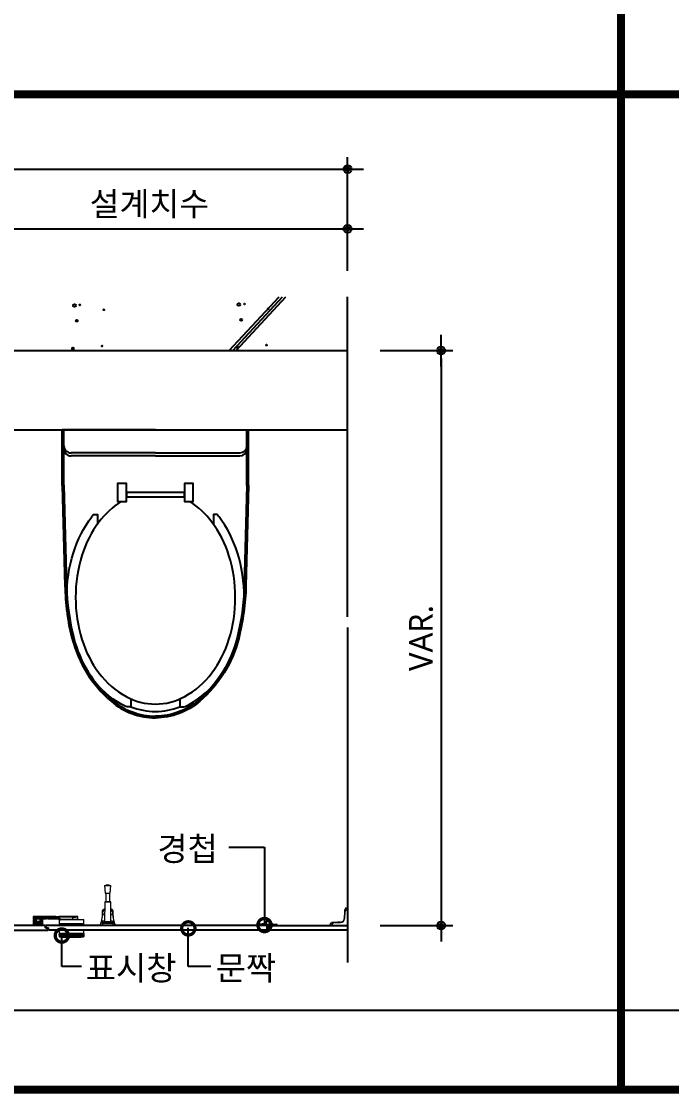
# Model space of a CAD drawing. Extents: x -256 to 8104, y -176 to 5714.
# Drawn here: x 3809 to 4629, y 2764 to 4116 of the extents above; entities that cross this region are included whole.
import ezdxf
from ezdxf.enums import TextEntityAlignment as Align

# ---------------------------------------------------------------- set-up
doc = ezdxf.new("R2010")
doc.units = 0
doc.header["$LTSCALE"] = 30
doc.layers.get('0').update_dxf_attribs({"linetype": 'CONTINUOUS'})
doc.layers.get('DEFPOINTS').update_dxf_attribs({"linetype": 'CONTINUOUS'})
for name, color, linetype in [('0_toilet', 6, 'CONTINUOUS'), ('DIM', 7, 'CONTINUOUS'), ('HAT', 8, 'CONTINUOUS'), ('경첩', 4, 'CONTINUOUS'), ('문자', 3, 'CONTINUOUS'), ('부자재', 4, 'CONTINUOUS'), ('옷걸이', 4, 'CONTINUOUS'), ('잠금쇠(회전형)', 4, 'CONTINUOUS'), ('치수', 1, 'CONTINUOUS'), ('해치', 8, 'CONTINUOUS')]:
    doc.layers.add(name, color=color, linetype=linetype)
doc.styles.add('돋움', font='malgun.ttf')
doc.dimstyles.new('10', dxfattribs={"dimscale": 10, "dimtxt": 3, "dimasz": 1, "dimexe": 1.5, "dimexo": 2, "dimgap": 1, "dimtad": 1, "dimdec": 0, "dimlunit": 6, "dimtxsty": '돋움', "dimblk": 'DIMDOT', "dimcen": -1, "dimdle": 1.5, "dimclrt": 3, "dimazin": 3, "dimtfac": 1, "dimtdec": 0, "dimtix": 1, "dimtmove": 2, "dimatfit": 3, "dimldrblk": 'DIMDOT', "dimarcsym": 0})

# ---------------------------------------------------------------- blocks, each defined once
blk = doc.blocks.new('DIMDOT')
at = {"linetype": 'Continuous'}
blk.add_line((-2, 0), (2, 0), dxfattribs=at)
for radius in [0.5, 0.25]:
    blk.add_circle((0, 0), radius, dxfattribs=at)
blk = doc.blocks.new('*D453')
at = {"layer": 'DEFPOINTS', "color": 0}
for p in [(172429.8, 3828.2), (172429.8, 3103.2), (172526.7, 3103.2)]:
    blk.add_point(p, dxfattribs=at)
at = {"layer": 'DIM', "color": 0, "lineweight": -2, "ltscale": 10}
for p, q in [((172449.8, 3828.2), (172541.7, 3828.2)), ((172526.7, 3818.2), (172526.7, 3113.2)), ((172449.8, 3103.2), (172541.7, 3103.2))]:
    blk.add_line(p, q, dxfattribs=at)
at = {"layer": 'DIM', "color": 0, "lineweight": -2, "xscale": 10, "yscale": 10, "zscale": 10}
for p, rotation in [((172526.7, 3828.2), 90), ((172526.7, 3103.2), 270)]:
    blk.add_blockref('DIMDOT', p, dxfattribs=dict(at, rotation=rotation))
at = {"layer": 'DIM', "color": 3, "insert": (172501.5, 3465.7), "char_height": 30, "attachment_point": 5, "rotation": 90, "style": '돋움'}
blk.add_mtext('VAR.', dxfattribs=at)
blk = doc.blocks.new('_DOTSMALL')
at = {"color": 0, "linetype": 'ByBlock', "const_width": 0.5}
blk.add_lwpolyline([(-0.0625, 0, 1), (0.0625, 0, 1)], format="xyb", close=True, dxfattribs=at)
blk = doc.blocks.new('A$C63EC304E')
at = {"layer": '치수', "color": 1, "xscale": 2.5, "yscale": 2.5, "zscale": 2.5, "rotation": 234.3098741996962}
blk.add_blockref('_DOTSMALL', (0.31, 0.31), dxfattribs=at)
blk = doc.blocks.new('A$C2BC9653E')
at = {"layer": '치수', "xscale": 0.3333333333333333, "yscale": 0.3333333333333333, "zscale": 0.3333333333333333}
blk.add_blockref('A$C63EC304E', (0, 0), dxfattribs=at)
blk = doc.blocks.new('A$C7FC71301')
at = {"layer": '치수', "rotation": 180}
blk.add_blockref('A$C2BC9653E', (0.208, 0.208), dxfattribs=at)
blk = doc.blocks.new('A$C4A20372B')
at = {"layer": '치수'}
blk.add_blockref('A$C7FC71301', (0, 0), dxfattribs=at)
blk = doc.blocks.new('A$C566469F5')
at = {"layer": '치수'}
blk.add_blockref('A$C4A20372B', (0, 0), dxfattribs=at)
blk = doc.blocks.new('A$C7E317CD4')
at = {"layer": '해치', "xscale": 2, "yscale": 2, "zscale": 2}
blk.add_blockref('A$C566469F5', (0, 0), dxfattribs=at)
blk = doc.blocks.new('A$C601D7F27')
at = {"layer": '치수'}
blk.add_blockref('A$C7E317CD4', (0, 0), dxfattribs=at)
blk = doc.blocks.new('A$C38802C08')
at = {"layer": '치수'}
blk.add_blockref('A$C601D7F27', (0, 0), dxfattribs=at)
blk = doc.blocks.new('*D454')
at = {"layer": 'DEFPOINTS', "color": 0}
for p in [(172408.8, 3981.7), (171908.8, 3908.6), (172408.8, 3908.6)]:
    blk.add_point(p, dxfattribs=at)
at = {"layer": 'DIM', "color": 0, "lineweight": -2, "ltscale": 10}
for p, q in [((171908.8, 3928.6), (171908.8, 3996.7)), ((172408.8, 3928.6), (172408.8, 3996.7)), ((171918.8, 3981.7), (172398.8, 3981.7))]:
    blk.add_line(p, q, dxfattribs=at)
at = {"layer": 'DIM', "color": 0, "lineweight": -2, "xscale": 10, "yscale": 10, "zscale": 10, "rotation": 180}
blk.add_blockref('DIMDOT', (171908.8, 3981.7), dxfattribs=at)
at = {"layer": 'DIM', "color": 0, "lineweight": -2, "xscale": 10, "yscale": 10, "zscale": 10}
blk.add_blockref('DIMDOT', (172408.8, 3981.7), dxfattribs=at)
at = {"layer": 'DIM', "color": 3, "insert": (172158.8, 4011.4), "char_height": 30, "attachment_point": 5, "style": '돋움'}
blk.add_mtext('설계치수', dxfattribs=at)
blk = doc.blocks.new('*D455')
at = {"layer": 'DEFPOINTS', "color": 0}
for p in [(172408.8, 4057.1), (170908.8, 3908.6), (172408.8, 3908.6)]:
    blk.add_point(p, dxfattribs=at)
at = {"layer": 'DIM', "color": 0, "lineweight": -2, "ltscale": 10}
for p, q in [((170908.8, 3928.6), (170908.8, 4072.1)), ((172408.8, 3928.6), (172408.8, 4072.1)), ((170918.8, 4057.1), (172398.8, 4057.1))]:
    blk.add_line(p, q, dxfattribs=at)
at = {"layer": 'DIM', "color": 0, "lineweight": -2, "xscale": 10, "yscale": 10, "zscale": 10, "rotation": 180}
blk.add_blockref('DIMDOT', (170908.8, 4057.1), dxfattribs=at)
at = {"layer": 'DIM', "color": 0, "lineweight": -2, "xscale": 10, "yscale": 10, "zscale": 10}
blk.add_blockref('DIMDOT', (172408.8, 4057.1), dxfattribs=at)
at = {"layer": 'DIM', "color": 3, "insert": (171658.8, 4086.7), "char_height": 30, "attachment_point": 5, "style": '돋움'}
blk.add_mtext('설계치수', dxfattribs=at)
blk = doc.blocks.new('A$C10E41893')
at = {"layer": '부자재'}
for p, q in [((6.5, 0), (6.5, 196)), ((123.3, 196), (6.5, 196)), ((123.3, 192.5), (6.5, 192.5)), ((54.8, 0), (54.8, 177.5)), ((61.4, 0), (61.4, 177.5)), ((6.5, 0), (6.5, -196)), ((54.8, 0), (54.8, -177.5)), ((61.4, 0), (61.4, -177.5)), ((123.3, -192.5), (6.5, -192.5)), ((123.3, -196), (6.5, -196))]:
    blk.add_line(p, q, dxfattribs=at)
for points in [[(122.7, 196, -0.012538), (123.3, 196), (334.6, 190.3, -0.055395), (444.7, 175.1, -0.154276), (576.9, 93.3, -0.179504), (611.5, 0, -0.179504)], [(122.8, 192.5, -0.012538), (123.2, 192.5), (334.5, 186.8, -0.055395), (443.8, 171.7, -0.154276), (574.3, 91, -0.179504), (608, 0, -0.179504)], [(572, 51.4), (588.8, 51.4), (588.8, 59.6, 0.021185), (583.3, 70.7, 0.106084), (528.4, 133.7, 0.085733), (452.6, 172.4, 0.075373), (358.7, 186.6, 0.075373), (264.8, 172.4, 0.085733), (189, 133.7, 0.007337), (184.4, 130.1), (184.4, 122), (204.7, 122)], [(156.7, -72, 0.089162), (200.2, -118.7, 0.085733), (270.3, -154.5, 0.075373), (358.7, -167.9, 0.075373), (447.1, -154.5, 0.085733), (517.2, -118.7, 0.106084), (567, -61.6, 0.126931), (582.8, 0, 0.126931), (567, 61.6, 0.106084), (517.2, 118.7, 0.085733), (447.1, 154.5, 0.075373), (358.7, 167.9, 0.075373), (270.3, 154.5, 0.085733), (200.2, 118.7, 0.089162), (156.7, 72)], [(588.8, -51.4, 0.090214), (598.2, 0, 0.090214), (588.8, 51.4, 0.106084)], [(122.7, -196, 0.012538), (123.3, -196), (334.6, -190.3, 0.055395), (444.7, -175.1, 0.154276), (576.9, -93.3, 0.179504), (611.5, 0, 0.179504)], [(122.8, -192.5, 0.012538), (123.2, -192.5), (334.5, -186.8, 0.055395), (443.8, -171.7, 0.154276), (574.3, -91, 0.179504), (608, 0, 0.179504)], [(572, -51.4), (588.8, -51.4), (588.8, -59.6, -0.021185), (583.3, -70.7, -0.106084), (528.4, -133.7, -0.085733), (452.6, -172.4, -0.075373), (358.7, -186.6, -0.075373), (264.8, -172.4, -0.085733), (189, -133.7, -0.007337), (184.4, -130.1), (184.4, -122), (204.7, -122)]]:
    blk.add_lwpolyline(points, format="xyb", dxfattribs=at)
blk.add_lwpolyline([(138, -60.8), (119.3, -60.8), (119.3, -79.5), (156.7, -79.5), (156.7, -60.8), (138, -60.8), (147.3, -60.8), (147.3, 60.8), (138, 60.8), (156.7, 60.8), (156.7, 79.5), (119.3, 79.5), (119.3, 60.8), (138, 60.8), (138, -60.8), (119.3, -60.8)], dxfattribs=at)
for centre, start, end in [((39.8, 177.5), 0, 90), ((46.4, 177.5), 0, 90), ((39.8, -177.5), 270, 0), ((46.4, -177.5), 270, 0)]:
    blk.add_arc(centre, 15, start, end, dxfattribs=at)
blk = doc.blocks.new('DESIGN-17', base_point=(168188.6, 127.1))
for p, q in [((172408.8, 3492.3), (172408.8, 3895.9)), ((170908.8, 3828.2), (172408.8, 3828.2)), ((170908.8, 3728.2), (172408.8, 3728.2)), ((172408.8, 3479), (172408.8, 3056.4))]:
    blk.add_line(p, q)
at = {"color": 8}
for p, q in [((170672.7, 2996.3), (172635.3, 2996.3)), ((172635.3, 2996.3), (174020.5, 2996.3))]:
    blk.add_line(p, q, dxfattribs=at)
at = {"color": 8, "const_width": 10}
for points in [[(172753.7, 2896.3), (172753.7, 5665.5)], [(170672.7, 4151.3), (174020.5, 4151.3)], [(168236, 2896.3), (174020.5, 2896.3)]]:
    blk.add_lwpolyline(points, dxfattribs=at)
at = {"layer": '0_toilet'}
for p, q in [((172027.8, 3103.2), (171798.8, 3103.2)), ((171798.8, 3097.2), (172030.8, 3097.2)), ((172027.8, 3100.2), (172027.8, 3103.2)), ((172027.8, 3100.2), (172031.5, 3100.2)), ((172307.4, 3103.2), (172028.5, 3103.2)), ((172028.5, 3100.2), (172028.5, 3103.2)), ((172030.8, 3097.2), (172030.8, 3100.2)), ((172031.5, 3097.2), (172031.5, 3100.2)), ((172307.4, 3097.2), (172031.5, 3097.2)), ((172307.4, 3097.2), (172307.4, 3103.2)), ((172308.9, 3103.2), (172408.8, 3103.2)), ((172308.9, 3097.2), (172308.9, 3103.2)), ((172408.8, 3097.2), (172308.9, 3097.2))]:
    blk.add_line(p, q, dxfattribs=at)
at = {"layer": '경첩', "color": 4, "linetype": 'Continuous', "lineweight": 15}
for p, q in [((172405.1, 3122.9), (172405.3, 3122.8)), ((172405.3, 3123.4), (172405.2, 3120.9)), ((172405.5, 3122), (172405.6, 3123.4)), ((172407.5, 3123.2), (172407.5, 3122.9)), ((172408.8, 3123.2), (172407.5, 3123.2)), ((172407.5, 3122.9), (172408.8, 3122.9)), ((172407.6, 3123.2), (172407.6, 3123.3)), ((172407.6, 3123.3), (172408.8, 3123.3)), ((172407.7, 3125.4), (172407.7, 3125.7)), ((172408.8, 3125.7), (172407.7, 3125.7)), ((172407.7, 3125.4), (172408.8, 3125.4)), ((172408.8, 3125.4), (172408.8, 3125.7)), ((172408.8, 3123.3), (172408.8, 3125.4)), ((172408.8, 3122.9), (172408.8, 3123.2)), ((172408.8, 3122.9), (172408.8, 3104.7)), ((172403.5, 3109.3), (172403.7, 3109.1)), ((172403.7, 3109.5), (172403.9, 3109.3)), ((172404, 3109.9), (172404.1, 3109.7)), ((172404.1, 3110.2), (172404.3, 3110)), ((172404.2, 3110.6), (172404.4, 3110.4)), ((172404.6, 3110.9), (172404.4, 3111.1)), ((172404.4, 3111.1), (172404.6, 3110.9)), ((172404.6, 3112.6), (172404.5, 3112)), ((172404.5, 3111.7), (172404.7, 3111.5)), ((172404.5, 3111.5), (172404.7, 3111.2)), ((172404.7, 3114.7), (172404.6, 3114.3)), ((172404.6, 3114.3), (172404.9, 3114.1)), ((172404.6, 3114.1), (172404.9, 3113.8)), ((172404.6, 3114.1), (172404.6, 3113.1)), ((172404.6, 3113.1), (172404.8, 3112.9)), ((172404.6, 3113.1), (172404.6, 3113)), ((172404.6, 3113), (172404.8, 3112.8)), ((172404.6, 3113), (172404.6, 3112.7)), ((172404.6, 3112.7), (172404.8, 3112.5)), ((172404.6, 3112.7), (172404.6, 3112.6)), ((172404.6, 3112.6), (172404.8, 3112.4)), ((172404.8, 3117.6), (172404.7, 3114.7)), ((172404.7, 3114.7), (172404.9, 3114.5)), ((172404.7, 3114.7), (172404.9, 3114.5)), ((172405.2, 3120.9), (172404.8, 3111.9)), ((172404.8, 3118.6), (172405.1, 3118.4)), ((172404.8, 3118.6), (172404.8, 3117.9)), ((172404.8, 3117.9), (172405, 3117.7)), ((172404.8, 3117.6), (172405, 3117.4)), ((172405, 3122.3), (172404.9, 3119.6)), ((172404.9, 3119.6), (172405.1, 3119.4)), ((172404.9, 3118.9), (172405.1, 3118.7)), ((172405, 3122.3), (172405.2, 3122.1)), ((172405, 3111.9), (172405.4, 3120.9)), ((172386.6, 3104.3), (172386.3, 3104.3)), ((172386.3, 3104.3), (172386.3, 3103.2)), ((172386.3, 3103.2), (172386.6, 3103.2)), ((172386.6, 3103.2), (172386.6, 3104.3)), ((172386.6, 3103.2), (172388.7, 3103.2)), ((172391, 3106.8), (172388.5, 3106.6)), ((172388.6, 3106.4), (172390, 3106.5)), ((172388.7, 3103.2), (172388.7, 3104.4)), ((172388.7, 3104.4), (172388.8, 3104.4)), ((172388.8, 3104.4), (172389.1, 3104.4)), ((172388.8, 3104.4), (172388.8, 3103.2)), ((172388.8, 3103.2), (172389.1, 3103.2)), ((172389, 3106.8), (172389.1, 3106.9)), ((172389, 3106.8), (172389.2, 3106.7)), ((172392.3, 3107.1), (172389.1, 3106.9)), ((172389.1, 3103.2), (172389.1, 3104.4)), ((172407.3, 3103.2), (172389.1, 3103.2)), ((172400, 3107.2), (172391, 3106.8)), ((172391.1, 3106.5), (172400, 3106.9)), ((172392.3, 3107.1), (172392.6, 3106.8)), ((172393, 3107.1), (172393.2, 3106.9)), ((172393.3, 3107.1), (172393.6, 3106.9)), ((172396.7, 3107.3), (172394, 3107.1)), ((172394, 3107.1), (172394.3, 3106.9)), ((172396.7, 3107.3), (172397, 3107)), ((172397.4, 3107.3), (172397.6, 3107.1)), ((172397.7, 3107.3), (172398, 3107.1)), ((172398.4, 3107.4), (172398.6, 3107.1)), ((172399.8, 3107.4), (172398.4, 3107.4)), ((172399.8, 3107.4), (172400, 3107.2)), ((172400, 3107.4), (172399.8, 3107.4)), ((172401, 3107.6), (172401.2, 3107.4)), ((172401.5, 3107.8), (172401.7, 3107.6)), ((172401.8, 3107.9), (172402, 3107.7)), ((172402.2, 3108.1), (172402.4, 3107.9)), ((172402.5, 3108.3), (172402.6, 3108.1))]:
    blk.add_line(p, q, dxfattribs=at)
at = {"layer": '경첩', "color": 4, "linetype": 'Continuous', "lineweight": 15, "flags": 128}
for points in [[(172405, 3122.8), (172405.1, 3122.9), (172405.1, 3122.9), (172405.1, 3122.9), (172405.1, 3122.9), (172405.1, 3122.9), (172405.1, 3122.9), (172405.1, 3122.9), (172405.1, 3122.9)], [(172405, 3122.8), (172405, 3122.7), (172405, 3122.6), (172405, 3122.5), (172405, 3122.3)], [(172405.6, 3123.4), (172405.5, 3123.4), (172405.5, 3123.4), (172405.4, 3123.4), (172405.4, 3123.4), (172405.4, 3123.4), (172405.3, 3123.4), (172405.3, 3123.4), (172405.3, 3123.4)], [(172404.4, 3111.1), (172404.4, 3111.1), (172404.4, 3111.1)], [(172404.5, 3111.7), (172404.5, 3111.5), (172404.5, 3111.5)], [(172404.6, 3114.3), (172404.6, 3114.2), (172404.6, 3114.1), (172404.6, 3114.1)], [(172404.7, 3114.7), (172404.7, 3114.7), (172404.7, 3114.7)], [(172404.8, 3111.9), (172404.8, 3111.9), (172404.8, 3111.9), (172404.8, 3111.9), (172404.8, 3111.9), (172404.9, 3111.9), (172404.9, 3111.9), (172405, 3111.9), (172405, 3111.9)], [(172404.9, 3119.6), (172404.9, 3119.5), (172404.9, 3119.4), (172404.9, 3119.2), (172404.9, 3119.1), (172404.9, 3119.1), (172404.9, 3119), (172404.9, 3119), (172404.9, 3118.9)], [(172405.2, 3120.9), (172405.2, 3120.9), (172405.2, 3120.9), (172405.2, 3120.9), (172405.3, 3120.9), (172405.3, 3120.9), (172405.3, 3120.9), (172405.4, 3120.9), (172405.4, 3120.9)], [(172388.6, 3106.4), (172388.5, 3106.4), (172388.5, 3106.5), (172388.5, 3106.5), (172388.5, 3106.6), (172388.5, 3106.6), (172388.5, 3106.6), (172388.5, 3106.6), (172388.5, 3106.6)], [(172391, 3106.8), (172391, 3106.8), (172391, 3106.7), (172391, 3106.7), (172391, 3106.7), (172391, 3106.6), (172391, 3106.6), (172391, 3106.6), (172391.1, 3106.5)], [(172393, 3107.1), (172393, 3107.1), (172393, 3107.1), (172392.9, 3107.1), (172392.8, 3107.1), (172392.7, 3107.1), (172392.6, 3107.1), (172392.5, 3107.1), (172392.3, 3107.1)], [(172394, 3107.1), (172393.9, 3107.1), (172393.8, 3107.1), (172393.7, 3107.1), (172393.6, 3107.1), (172393.5, 3107.1), (172393.4, 3107.1), (172393.4, 3107.1), (172393.4, 3107.1), (172393.3, 3107.1)], [(172397.4, 3107.3), (172397.4, 3107.3), (172397.3, 3107.3), (172397.3, 3107.3), (172397.2, 3107.3), (172397.1, 3107.3), (172397, 3107.3), (172396.9, 3107.3), (172396.7, 3107.3)], [(172398.4, 3107.4), (172398.3, 3107.3), (172398.2, 3107.3), (172398, 3107.3), (172397.9, 3107.3), (172397.8, 3107.3), (172397.8, 3107.3), (172397.7, 3107.3), (172397.7, 3107.3)], [(172400, 3107.2), (172400, 3107.2), (172400, 3107.2), (172400, 3107.1), (172400, 3107.1), (172400, 3107.1), (172400, 3107), (172400, 3107), (172400, 3106.9)]]:
    blk.add_lwpolyline(points, dxfattribs=at)
at = {"layer": '경첩', "color": 4, "linetype": 'Continuous', "lineweight": 15}
for centre, radius, start, end in [((172407.5, 3120.8), 2.35, 90, 177.3017), ((172407.7, 3123.3), 2.35, 90, 177.3017), ((172407.5, 3120.8), 2.1, 90, 177.3017), ((172407.7, 3123.3), 2.1, 90, 177.3017), ((172399.8, 3112.2), 5.25, 272.6983, 357.3017), ((172399.8, 3112.2), 5, 272.6983, 357.3017), ((172399.8, 3112.2), 4.75, 304.3849, 322.5608), ((172399.8, 3112.2), 4.75, 322.5612, 325.6145), ((172399.8, 3112.2), 4.75, 325.6151, 331.8264), ((172399.8, 3112.2), 4.75, 335.0052, 340.234), ((172399.8, 3112.2), 4.75, 340.234, 346.7569), ((172399.8, 3112.2), 4.75, 346.8377, 351.3944), ((172399.8, 3112.2), 4.75, 354.0912, 357.3017), ((172388.7, 3104.3), 2.35, 92.6983, 180), ((172388.7, 3104.3), 2.1, 92.6983, 180), ((172391.2, 3104.4), 2.35, 92.6983, 180), ((172391.2, 3104.4), 2.1, 92.6983, 180), ((172399.8, 3112.2), 4.75, 272.6983, 285), ((172399.8, 3112.2), 4.75, 284.9998, 291.7506), ((172399.8, 3112.2), 4.75, 294.9948, 301.2998), ((172399.8, 3112.2), 4.75, 301.2991, 304.3858), ((172407.3, 3104.7), 1.5, 270, 0)]:
    blk.add_arc(centre, radius, start, end, dxfattribs=at)
at = {"layer": '부자재'}
for p, q in [((172296.7, 3104.1), (172296.7, 3103.2)), ((172307.4, 3103.2), (172296.7, 3103.2)), ((172304.5, 3105.2), (172297.3, 3104.7)), ((172298, 3104.2), (172298, 3103.2)), ((172308.2, 3103.7), (172308.2, 3102.9)), ((172308.4, 3102.9), (172308.2, 3102.9)), ((172308.4, 3103.7), (172308.4, 3102.9)), ((172308.9, 3103.2), (172319.9, 3103.2)), ((172308.9, 3103.2), (172308.9, 3103.2)), ((172311.2, 3105.3), (172319.3, 3104.7)), ((172318.6, 3104.2), (172318.6, 3103.2)), ((172319.9, 3104.1), (172319.9, 3103.2))]:
    blk.add_line(p, q, dxfattribs=at)
at = {"layer": '부자재', "color": 1}
blk.add_circle((172308.3, 3106.4), 2.34, dxfattribs=at)
at = {"layer": '부자재'}
for centre, radius, start, end in [((172297.4, 3104.1), 0.7, 101.7765, 181.6712), ((172298.8, 3104), 0.884, 113.4077, 164.5497), ((172304.4, 3106.5), 1.29, 272.9231, 352.4724), ((172308.3, 3106.4), 2.62, 270, 180), ((172308.7, 3102.1), 1.65, 102.5267, 141.5475), ((172307.9, 3102.1), 1.65, 43.1003, 77.4733), ((172308.4, 3106), 2.86, 280.084, 345.9792), ((172312.2, 3106.5), 1.29, 187.5276, 267.0769), ((172317.8, 3104), 0.884, 15.4503, 67.3004), ((172319.2, 3104.1), 0.7, 358.3288, 78.2235)]:
    blk.add_arc(centre, radius, start, end, dxfattribs=at)
at = {"layer": '옷걸이', "lineweight": 15}
for p, q in [((172102.2, 3153.5), (172103, 3144)), ((172102.2, 3153.5), (172110.2, 3153.5)), ((172109.5, 3144), (172110.2, 3153.5)), ((172103, 3144), (172109.5, 3144)), ((172103.7, 3144), (172103.7, 3133.2)), ((172108.7, 3133.2), (172108.7, 3144)), ((172102.5, 3132.9), (172102.2, 3107.7)), ((172102.4, 3123.8), (172102.3, 3123.8)), ((172102.3, 3123.8), (172102.3, 3123.7)), ((172102.4, 3123.7), (172102.3, 3123.7)), ((172110, 3132.9), (172102.5, 3132.9)), ((172102.7, 3133.2), (172106.2, 3133.2)), ((172106.2, 3133.2), (172109.7, 3133.2)), ((172110.2, 3107.7), (172110, 3132.9)), ((172110.1, 3123.8), (172110, 3123.8)), ((172110.1, 3123.7), (172110, 3123.7)), ((172110.1, 3123.8), (172110.1, 3123.7)), ((172099.9, 3117.5), (172102.3, 3117.5)), ((172102.3, 3116.7), (172099.9, 3116.7)), ((172102.3, 3122.2), (172102.3, 3121.8)), ((172102.3, 3122.2), (172102.4, 3122.2)), ((172102.4, 3121.8), (172102.3, 3121.8)), ((172110.1, 3122.2), (172110.1, 3121.8)), ((172110.1, 3122.2), (172110.1, 3122.2)), ((172110.1, 3121.8), (172110.1, 3121.8)), ((172110.1, 3117.5), (172112.5, 3117.5)), ((172112.6, 3116.7), (172110.1, 3116.7)), ((172096.7, 3103.2), (172097.6, 3105.7)), ((172099.1, 3103.2), (172096.7, 3103.2)), ((172097.6, 3105.7), (172097.6, 3105.7)), ((172097.6, 3105.7), (172097.6, 3105.7)), ((172098.5, 3106.5), (172098.4, 3106.5)), ((172100, 3108.6), (172098.5, 3108.6)), ((172100, 3108.5), (172098.5, 3108.5)), ((172098.5, 3106.4), (172098.5, 3106.4)), ((172113.9, 3106.4), (172098.5, 3106.4)), ((172099.9, 3105.7), (172099.1, 3103.2)), ((172113.3, 3103.2), (172099.1, 3103.2)), ((172099.9, 3108), (172100, 3108.6)), ((172099.9, 3105.7), (172099.9, 3106.4)), ((172099.9, 3106.4), (172112.5, 3106.4)), ((172112.5, 3105.7), (172099.9, 3105.7)), ((172111, 3107.7), (172101.4, 3107.7)), ((172113.9, 3108.6), (172112.5, 3108.6)), ((172112.5, 3108.6), (172112.5, 3108)), ((172113.9, 3108.5), (172112.5, 3108.5)), ((172112.5, 3105.7), (172112.5, 3106.4)), ((172113.3, 3103.2), (172112.5, 3105.7)), ((172115.7, 3103.2), (172113.3, 3103.2)), ((172114, 3106.5), (172113.9, 3106.5)), ((172114, 3106.5), (172113.9, 3106.5)), ((172113.9, 3106.4), (172113.9, 3106.4)), ((172114.9, 3105.7), (172115.7, 3103.2)), ((172114.9, 3105.7), (172114.9, 3105.7)), ((172114.9, 3105.7), (172114.9, 3105.7))]:
    blk.add_line(p, q, dxfattribs=at)
at = {"layer": '옷걸이', "lineweight": 15, "flags": 128}
for points in [[(172102.3, 3123.8), (172102.2, 3123.8), (172101.9, 3123.8), (172101.6, 3123.7), (172101.3, 3123.6), (172101, 3123.5), (172100.7, 3123.4), (172100.4, 3123.2), (172100.2, 3123.1), (172100.1, 3122.9), (172099.9, 3122.6), (172099.8, 3122.4), (172099.8, 3122.2), (172099.8, 3122.1)], [(172102.3, 3123.7), (172101.9, 3123.7), (172101.5, 3123.6), (172101.1, 3123.5), (172100.7, 3123.3), (172100.4, 3123.2), (172100.2, 3122.9), (172100, 3122.7), (172099.8, 3122.4), (172099.8, 3122.1), (172099.8, 3122.1)], [(172112.6, 3122.1), (172112.6, 3122.1), (172112.6, 3122.3), (172112.6, 3122.5), (172112.5, 3122.7), (172112.3, 3122.9), (172112.1, 3123.1), (172111.9, 3123.3), (172111.6, 3123.5), (172111.4, 3123.6), (172111.1, 3123.7), (172110.7, 3123.7), (172110.4, 3123.8), (172110.1, 3123.8)], [(172112.6, 3122.1), (172112.6, 3122.3), (172112.5, 3122.6), (172112.3, 3122.8), (172112.1, 3123.1), (172111.8, 3123.3), (172111.5, 3123.4), (172111.1, 3123.6), (172110.7, 3123.7), (172110.2, 3123.7), (172110.1, 3123.7)], [(172099.6, 3116.7), (172099.6, 3116.7), (172099.7, 3116.7), (172099.7, 3116.7), (172099.7, 3116.7), (172099.7, 3116.7), (172099.8, 3116.7), (172099.8, 3116.7), (172099.9, 3116.7)], [(172099.8, 3120.6), (172099.8, 3120.8), (172099.9, 3121.1), (172100.1, 3121.3), (172100.4, 3121.6), (172100.6, 3121.8), (172101, 3121.9), (172101.4, 3122), (172101.8, 3122.1), (172102.3, 3122.2)], [(172102.3, 3121.8), (172101.8, 3121.8), (172101.5, 3121.7), (172101.1, 3121.6), (172100.8, 3121.4), (172100.5, 3121.3), (172100.3, 3121.1), (172100.2, 3120.8), (172100.1, 3120.6), (172100, 3120.4)], [(172110.1, 3122.2), (172110.6, 3122.1), (172111, 3122.1), (172111.3, 3122), (172111.7, 3121.8), (172112, 3121.6), (172112.3, 3121.4), (172112.4, 3121.2), (172112.6, 3120.9), (172112.6, 3120.6)], [(172112.4, 3120.4), (172112.3, 3120.7), (172112.2, 3120.9), (172112, 3121.1), (172111.8, 3121.3), (172111.5, 3121.5), (172111.2, 3121.6), (172110.9, 3121.7), (172110.5, 3121.8), (172110.1, 3121.8)], [(172112.8, 3116.7), (172112.8, 3116.7), (172112.8, 3116.7), (172112.8, 3116.7), (172112.7, 3116.7), (172112.7, 3116.7), (172112.6, 3116.7), (172112.6, 3116.7), (172112.6, 3116.7)], [(172098.3, 3108.4), (172098.3, 3108.4), (172098.3, 3108.4)], [(172098.5, 3106.5), (172098.4, 3106.5), (172098.4, 3106.5)], [(172098.5, 3108.5), (172098.5, 3108.6), (172098.5, 3108.5)], [(172098.5, 3106.5), (172098.5, 3106.4), (172098.5, 3106.4)], [(172098.5, 3106.5), (172098.5, 3106.5), (172098.5, 3106.5)], [(172100.7, 3106.4), (172100.3, 3106.5), (172100.1, 3106.5), (172100, 3106.5), (172100.1, 3106.6), (172100.4, 3106.6), (172100.5, 3106.6)], [(172102.3, 3108.9), (172101.7, 3108.9), (172100.4, 3108.9)], [(172112, 3108.9), (172110.5, 3108.9), (172110.2, 3108.9)], [(172112, 3106.6), (172112.2, 3106.6), (172112.4, 3106.5), (172112.4, 3106.5), (172112.3, 3106.5), (172111.9, 3106.5), (172111.5, 3106.4)], [(172113.9, 3106.4), (172113.9, 3106.4), (172113.9, 3106.5)], [(172113.9, 3106.5), (172113.9, 3106.5), (172113.9, 3106.5)]]:
    blk.add_lwpolyline(points, dxfattribs=at)
at = {"layer": '옷걸이', "lineweight": 15}
for centre, radius, start, end in [((172106.2, 3143.2), 11, 68.7607, 111.2393), ((172047, 3122.5), 55.3, 359.6189, 1.2073), ((172102.7, 3132.9), 0.25, 90, 179.5), ((172109.7, 3132.9), 0.25, 0.5, 90), ((172165.4, 3122.5), 55.3, 178.7927, 180.3811), ((172047, 3120.9), 52.8, 346.2317, 355.4136), ((172047, 3120.9), 53, 346.5097, 355.4136), ((172047, 3120.9), 52.8, 355.4136, 356.451), ((172047, 3120.9), 52.8, 356.4511, 359.6096), ((172099.9, 3117.7), 0.23, 185.4574, 275.1888), ((172047, 3120.9), 52.8, 359.6096, 1.2369), ((172100, 3120.6), 0.227, 188.2087, 276.392), ((172047, 3120.7), 53, 356.4511, 359.6096), ((172066, 3120.1), 34.1, 354.2736, 355.5668), ((172112.4, 3120.6), 0.227, 263.608, 351.7913), ((172165.4, 3120.7), 53, 180.3904, 183.5489), ((172112.5, 3117.7), 0.23, 264.8112, 354.5426), ((172146.5, 3120.1), 34.1, 184.4333, 185.7264), ((172165.4, 3120.9), 52.8, 178.7631, 180.3904), ((172165.4, 3120.9), 52.8, 180.3904, 183.5489), ((172165.4, 3120.9), 53, 184.5864, 193.4903), ((172165.4, 3120.9), 52.8, 183.5489, 184.5865), ((172165.4, 3120.9), 52.8, 184.5864, 193.7683), ((172048.3, 3120.6), 51.5, 343.2376, 346.2577), ((172098.7, 3105.3), 1.17, 101.397, 160.6752), ((172098.5, 3105.4), 1, 89.9937, 161.8081), ((172048.7, 3120.8), 51.3, 343.5226, 346.2377), ((172098.5, 3108.3), 0.25, 90.2728, 166.2395), ((172098.5, 3108.3), 0.247, 89.2585, 165.9158), ((172098, 3108.7), 2.24, 284.8265, 3.5932), ((172098.1, 3108.3), 1.81, 282.0607, 352.5143), ((172100.3, 3108.5), 0.376, 79.9393, 150.5456), ((172100.2, 3108.6), 0.248, 89.5881, 179.723), ((172100.4, 3108.6), 0.307, 84.7786, 118.9817), ((172100, 3108), 1.43, 284.1057, 346.9245), ((172106.3, 3507.5), 401.1, 269.1968, 270.7316), ((172112.4, 3108), 1.44, 193.1186, 255.9655), ((172112.1, 3108.6), 0.271, 58.6344, 97.6053), ((172112.1, 3108.5), 0.4, 32.0092, 97.8083), ((172114.5, 3108.7), 2.24, 176.3909, 255.1894), ((172112.2, 3108.6), 0.248, 0.277, 90.4119), ((172114.3, 3108.3), 1.8, 186.7864, 258.2605), ((172113.9, 3108.3), 0.25, 13.7617, 89.4531), ((172113.9, 3108.3), 0.247, 14.0842, 90.7415), ((172163.6, 3120.7), 51.2, 193.7584, 196.469), ((172113.9, 3105.4), 1, 18.1919, 90.0063), ((172113.8, 3105.3), 1.16, 19.2937, 79.3942), ((172164.4, 3120.6), 51.7, 193.7493, 196.7564)]:
    blk.add_arc(centre, radius, start, end, dxfattribs=at)
at = {"layer": '잠금쇠(회전형)', "linetype": 'Continuous', "lineweight": 15}
for p, q in [((172012, 3114.3), (172012, 3111.8)), ((172012, 3111.8), (172015.3, 3111.8)), ((172012, 3110.2), (172012, 3103.2)), ((172012.4, 3110.2), (172012, 3110.2)), ((172012.4, 3105.2), (172012.4, 3110.2)), ((172012.4, 3110.2), (172012.9, 3110.2)), ((172014.4, 3114.8), (172012.5, 3114.8)), ((172012.5, 3110.7), (172012.9, 3110.7)), ((172012.9, 3110.2), (172012.9, 3110.7)), ((172012.9, 3110.7), (172014.8, 3110.7)), ((172012.9, 3110.2), (172012.9, 3105.6)), ((172014.8, 3110.2), (172012.9, 3110.2)), ((172013, 3109.7), (172014.8, 3109.7)), ((172013, 3105.6), (172013, 3109.7)), ((172013.5, 3109.2), (172013, 3109.7)), ((172014.8, 3110.2), (172014.8, 3110.7)), ((172014.8, 3110.7), (172015.8, 3110.7)), ((172014.8, 3109.7), (172014.8, 3110.2)), ((172015.3, 3110.2), (172014.8, 3110.2)), ((172014.8, 3109.7), (172014.8, 3109.2)), ((172014.8, 3109.7), (172015.3, 3109.7)), ((172015.3, 3111.8), (172015.3, 3111.8)), ((172015.3, 3110.2), (172015.3, 3109.7)), ((172015.8, 3110.2), (172015.3, 3110.2)), ((172015.3, 3109.7), (172015.8, 3109.7)), ((172015.8, 3111.3), (172015.8, 3108.4)), ((172040.8, 3114.6), (172018.3, 3114.6)), ((172040.8, 3114.6), (172018.3, 3114.6)), ((172018.3, 3114.6), (172018.3, 3114.6)), ((172018.3, 3114.3), (172062.3, 3114.3)), ((172018.3, 3113.8), (172018.3, 3114.3)), ((172018.3, 3113.8), (172018.3, 3112.3)), ((172062.3, 3113.8), (172018.3, 3113.8)), ((172044.7, 3112.3), (172018.3, 3112.3)), ((172020.8, 3108.4), (172020.8, 3111.3)), ((172020.8, 3110.7), (172021.8, 3110.7)), ((172021.3, 3110.2), (172020.8, 3110.2)), ((172020.8, 3109.7), (172021.3, 3109.7)), ((172021.3, 3111.8), (172028.5, 3111.8)), ((172021.8, 3110.2), (172021.3, 3110.2)), ((172021.3, 3109.7), (172021.3, 3110.2)), ((172021.3, 3109.7), (172021.8, 3109.7)), ((172021.8, 3110.7), (172021.8, 3110.2)), ((172021.8, 3110.7), (172023.7, 3110.7)), ((172023.7, 3110.2), (172021.8, 3110.2)), ((172021.8, 3110.2), (172021.8, 3109.7)), ((172021.8, 3109.7), (172023.5, 3109.7)), ((172021.8, 3109.7), (172021.8, 3109.2)), ((172023.5, 3109.7), (172023, 3109.2)), ((172023.5, 3109.7), (172023.5, 3105.6)), ((172023.7, 3110.7), (172023.7, 3110.2)), ((172023.7, 3110.7), (172024, 3110.7)), ((172023.7, 3105.6), (172023.7, 3110.2)), ((172023.7, 3110.2), (172024.1, 3110.2)), ((172024.1, 3110.2), (172024.1, 3105.2)), ((172024.5, 3110.2), (172024.1, 3110.2)), ((172024.5, 3103.2), (172024.5, 3110.2)), ((172030.5, 3111.8), (172043.5, 3111.8)), ((172040.8, 3114.6), (172040.8, 3114.6)), ((172043.5, 3111.8), (172043.5, 3111.8)), ((172068, 3114.8), (172044.7, 3114.8)), ((172045, 3110.2), (172045, 3105.3)), ((172046.4, 3110.8), (172046.3, 3110.9)), ((172076, 3110.3), (172046.5, 3110.3)), ((172047.1, 3110.8), (172047.1, 3111.3)), ((172047.1, 3111.3), (172062.3, 3111.3)), ((172047.1, 3110.8), (172075.5, 3110.8)), ((172062.3, 3114.3), (172062.3, 3113.8)), ((172062.3, 3111.3), (172062.3, 3113.8)), ((172062.3, 3110.8), (172062.3, 3111.3)), ((172062.3, 3111.3), (172068.5, 3111.3)), ((172068.5, 3111.3), (172068.5, 3114.3)), ((172076, 3105.3), (172076, 3110.3)), ((172012, 3103.2), (172024.5, 3103.2)), ((172024.1, 3105.2), (172012.4, 3105.2)), ((172012.9, 3105.6), (172013, 3105.6)), ((172013, 3105.6), (172013.1, 3105.7)), ((172013.1, 3105.7), (172023.4, 3105.7)), ((172013.5, 3109.2), (172013.5, 3105.7)), ((172014.8, 3109.2), (172013.5, 3109.2)), ((172014, 3108.2), (172014, 3106.7)), ((172021.2, 3108.2), (172014, 3108.2)), ((172014, 3106.7), (172021.2, 3106.7)), ((172014.3, 3108.4), (172021, 3108.4)), ((172021, 3106.4), (172014.3, 3106.4)), ((172015.8, 3109.2), (172014.8, 3109.2)), ((172021.8, 3109.2), (172020.8, 3109.2)), ((172021, 3108.4), (172022.3, 3108.4)), ((172022.3, 3106.4), (172021, 3106.4)), ((172022.5, 3108.2), (172021.2, 3108.2)), ((172021.2, 3106.7), (172022.5, 3106.7)), ((172023, 3109.2), (172021.8, 3109.2)), ((172022.5, 3106.7), (172022.5, 3108.2)), ((172023, 3105.7), (172023, 3109.2)), ((172023.4, 3105.7), (172023.5, 3105.6)), ((172023.5, 3105.6), (172023.7, 3105.6)), ((172076, 3105.3), (172045, 3105.3)), ((172045, 3105.2), (172045, 3103.4)), ((172045, 3105.2), (172076, 3105.2)), ((172045, 3103.4), (172076, 3103.4)), ((172075.8, 3103.2), (172045.3, 3103.2)), ((172075.6, 3097.1), (172045.5, 3097.1)), ((172045.6, 3097.2), (172060.5, 3097.2)), ((172052.8, 3105.3), (172052.8, 3105.2)), ((172060.5, 3097.2), (172075.4, 3097.2)), ((172068.3, 3105.2), (172068.3, 3105.3)), ((172072.9, 3105.2), (172072.9, 3105.3)), ((172075, 3105.2), (172075, 3105.3)), ((172075, 3105.2), (172075, 3105.3)), ((172076, 3103.4), (172076, 3105.2)), ((172044.8, 3093.2), (172044.8, 3092.2)), ((172076.3, 3093.2), (172044.8, 3093.2)), ((172076.3, 3092.2), (172044.8, 3092.2)), ((172044.8, 3091.2), (172044.8, 3089.6)), ((172076.3, 3091.2), (172044.8, 3091.2)), ((172044.8, 3089.6), (172060.5, 3089.6)), ((172060.5, 3089.1), (172045.2, 3089.1)), ((172075.8, 3091.7), (172045.3, 3091.7)), ((172075.8, 3091.7), (172045.3, 3091.7)), ((172048.4, 3088.8), (172072.7, 3088.8)), ((172048.4, 3088.8), (172060.5, 3088.8)), ((172072.4, 3088.8), (172048.7, 3088.8)), ((172054.9, 3088.7), (172066.1, 3088.7)), ((172054.9, 3088.7), (172054.9, 3088.7)), ((172057.8, 3088.6), (172057.8, 3088.7)), ((172058.3, 3088.4), (172062.7, 3088.4)), ((172058.4, 3088.4), (172062.7, 3088.4)), ((172058.7, 3088.7), (172058.7, 3088.5)), ((172058.7, 3088.5), (172062.3, 3088.5)), ((172062.3, 3088.4), (172058.8, 3088.4)), ((172060.5, 3089.6), (172076.3, 3089.6)), ((172075.8, 3089.1), (172060.5, 3089.1)), ((172060.5, 3088.8), (172072.7, 3088.8)), ((172062.3, 3088.5), (172062.3, 3088.7)), ((172063.2, 3088.7), (172063.2, 3088.6)), ((172066.1, 3088.7), (172066.3, 3088.7)), ((172076.3, 3092.2), (172076.3, 3093.2)), ((172076.3, 3089.6), (172076.3, 3091.2))]:
    blk.add_line(p, q, dxfattribs=at)
at = {"layer": '잠금쇠(회전형)', "linetype": 'Continuous', "lineweight": 15, "flags": 128}
for points in [[(172018.3, 3114.6), (172017.6, 3114.6), (172017, 3114.6), (172016.4, 3114.6), (172015.8, 3114.6), (172015.3, 3114.7), (172014.9, 3114.7), (172014.6, 3114.7), (172014.4, 3114.7), (172014.4, 3114.8), (172014.4, 3114.8)], [(172054.8, 3088.6), (172054.7, 3088.6), (172054.6, 3088.6), (172054.6, 3088.6), (172054.7, 3088.7), (172054.9, 3088.7)], [(172058.8, 3088.4), (172058.8, 3088.4), (172058.8, 3088.4), (172058.7, 3088.4), (172058.7, 3088.5), (172058.7, 3088.5), (172058.7, 3088.5), (172058.7, 3088.5), (172058.7, 3088.5)], [(172062.3, 3088.4), (172062.3, 3088.4), (172062.3, 3088.4), (172062.3, 3088.4), (172062.3, 3088.5), (172062.3, 3088.5), (172062.3, 3088.5), (172062.3, 3088.5), (172062.3, 3088.5)], [(172066.3, 3088.7), (172066.3, 3088.7), (172066.4, 3088.6), (172066.5, 3088.6), (172066.4, 3088.6), (172066.2, 3088.6)]]:
    blk.add_lwpolyline(points, dxfattribs=at)
at = {"layer": '잠금쇠(회전형)', "linetype": 'Continuous', "lineweight": 15}
for centre, radius, start, end in [((172012.5, 3114.3), 0.5, 90, 180), ((172018.3, 3160.2), 46.4, 262.2082, 269.9516), ((172018.3, 3072.3), 39.9, 90.0704, 99.0775), ((172012.5, 3110.2), 0.5, 90, 180), ((172012.9, 3110.2), 0.485, 91.9622, 181.8362), ((172018.3, 3153.2), 38.9, 261.4299, 269.9411), ((172014.8, 3110.2), 0.5, 0, 90), ((172014.8, 3109.7), 0.5, 270, 0), ((172018.3, 3071.5), 40.4, 85.7371, 94.238), ((172015.3, 3111.3), 0.5, 0.4364, 88.0475), ((172018.3, 3083.7), 27.7, 84.8219, 95.1479), ((172021.3, 3111.3), 0.5, 89.9688, 179.9724), ((172021.8, 3110.2), 0.5, 90, 180), ((172021.8, 3109.7), 0.5, 180, 270), ((172023.6, 3110.2), 0.485, 358.1638, 88.0378), ((172024, 3110.2), 0.5, 0, 90), ((172029.5, 3072.4), 39.3, 88.5426, 91.4397), ((172040.8, 3154.2), 39.6, 270.014, 275.6703), ((172036, 3132.8), 22.3, 289.4853, 292.988), ((172043.5, 3110.2), 1.56, 359.595, 89.9503), ((172044.8, 3110.7), 1.54, 8.6008, 92.9035), ((172067, 3062.5), 52.5, 113.1385, 114.7084), ((172047.1, 3110.1), 1.18, 89.4884, 132.259), ((172048, 3110.9), 1.69, 184.5827, 202.3275), ((172047.1, 3110.2), 0.588, 82.6337, 171.8516), ((172062.2, 3153.1), 38.8, 270.0516, 278.5774), ((172062.2, 3160.1), 46.3, 270.0429, 277.7974), ((172068, 3114.3), 0.5, 0, 90), ((172069, 3111.3), 0.5, 180, 270), ((172075.5, 3110.3), 0.5, 0, 90), ((172013.2, 3104.8), 0.816, 110.8265, 158.264), ((172014.3, 3108.2), 0.25, 90, 180), ((172014.3, 3106.7), 0.25, 180, 270), ((172022.3, 3108.2), 0.25, 0, 90), ((172022.3, 3106.7), 0.25, 270, 0), ((172023.4, 3104.8), 0.816, 21.736, 69.1735), ((172055.8, 3093.2), 11, 159.2996, 180), ((172045.3, 3103.4), 0.25, 180, 270), ((172045.6, 3097), 0.15, 90, 159.2996), ((172075.4, 3097), 0.15, 20.7004, 90), ((172065.2, 3093.2), 11, 0, 20.7004), ((172075.8, 3103.4), 0.25, 270, 0), ((172044.8, 3091.7), 0.5, 0, 90), ((172044.8, 3091.7), 0.5, 270, 0), ((172045.3, 3089.6), 0.5, 180, 264.5584), ((172060.5, 3249.7), 161.3, 264.5584, 265.686), ((172048.4, 3089), 0.125, 265.686, 270), ((172048.7, 3088.9), 0.125, 235.4626, 265.7969), ((172060.5, 3249.8), 161.5, 265.7969, 269.2276), ((172054.8, 3086.9), 1.78, 88.6382, 96.0273), ((172060.8, 3169.3), 80.9, 265.7789, 267.8287), ((172060.9, 3169.3), 80.8, 266.5383, 267.829), ((172057.7, 3088.6), 0.114, 281.5317, 6.6087), ((172058.8, 3119.2), 30.7, 268.0585, 270.0013), ((172058.7, 3111.1), 22.6, 267.7351, 270.0014), ((172062.3, 3110.9), 22.4, 269.9881, 272.2754), ((172062.3, 3118.9), 30.5, 269.9897, 271.9505), ((172060.5, 3249.8), 161.5, 270.7724, 274.2031), ((172060.2, 3169.3), 80.8, 272.171, 273.4617), ((172063.3, 3088.6), 0.114, 173.3913, 258.4683), ((172060.3, 3169.3), 80.9, 272.1713, 274.2211), ((172066.2, 3088.7), 0.0882, 204.5731, 265.3621), ((172066.3, 3087.5), 1.13, 83.0858, 90.7191), ((172072.4, 3088.9), 0.125, 274.2031, 304.5374), ((172060.5, 3249.7), 161.3, 274.314, 275.4416), ((172072.7, 3089), 0.125, 270, 274.314), ((172076.3, 3091.7), 0.5, 90, 180), ((172076.3, 3091.7), 0.5, 180, 270), ((172075.8, 3089.6), 0.5, 275.4416, 0)]:
    blk.add_arc(centre, radius, start, end, dxfattribs=at)
at = {"layer": '치수'}
for p, q in [((172258.9, 3202.2), (172303.9, 3202.2)), ((172303.9, 3202.2), (172303.9, 3106)), ((172207.9, 3051.6), (172207.9, 3100.1)), ((172048.3, 3051.6), (172048.3, 3090.7)), ((172073, 3051.6), (172048.3, 3051.6)), ((172236.4, 3051.6), (172207.9, 3051.6))]:
    blk.add_line(p, q, dxfattribs=at)
at = {"layer": '해치'}
for p, q in [((172259.6, 3828.2), (172322.3, 3895.9)), ((172268.4, 3828.2), (172331.1, 3895.9))]:
    blk.add_line(p, q, dxfattribs=at)
at = {"layer": '해치', "color": 2}
blk.add_line((172264, 3828.2), (172326.7, 3895.9), dxfattribs=at)
at = {"layer": '해치'}
for centre, radius in [((172064.3, 3884.9), 1.68), ((172071.2, 3885.7), 0.56), ((172101.2, 3879.7), 0.56), ((172271.7, 3886.1), 1.68), ((172278.7, 3886.9), 0.56), ((172308.7, 3880.9), 0.56), ((172067.1, 3865.8), 1.12), ((172274.5, 3866.9), 1.12), ((172062.3, 3830.9), 1.12), ((172099, 3833.9), 0.559), ((172269.7, 3832.3), 1.12), ((172306.4, 3835.1), 0.559)]:
    blk.add_circle(centre, radius, dxfattribs=at)
at = {"layer": 'HAT', "xscale": 0.6000000000003638, "yscale": 0.6000000000003638, "zscale": 0.6000000000003638, "rotation": 270}
blk.add_blockref('A$C10E41893', (172166.4, 3732.1), dxfattribs=at)
at = {"layer": '해치', "yscale": 20, "zscale": 20}
for p, xscale, rotation in [((172212.1, 3103.8), -20, 89.99999999999994), ((172299.8, 3108), 20, 270), ((172052.5, 3094.8), -20, 89.99999999999994)]:
    blk.add_blockref('A$C38802C08', p, dxfattribs=dict(at, xscale=xscale, rotation=rotation))
at = {"layer": '문자', "style": '돋움'}
for s, p in [('경첩', (172207, 3200.5)), ('표시창', (172135.7, 3049.9)), ('문짝', (172280.5, 3049.9))]:
    blk.add_text(s, height=30.34, dxfattribs=at).set_placement(p, align=Align.MIDDLE)
at = {"layer": 'DIM', "ltscale": 10}
for base, p1, picture, middle in [((172408.8, 4057.1), (170908.8, 3908.6), '*D455', (171658.8, 4086.7)), ((172408.8, 3981.7), (171908.8, 3908.6), '*D454', (172158.8, 4011.4))]:
    dim = blk.add_linear_dim(base=base, p1=p1, p2=(172408.8, 3908.6), text='설계치수', dimstyle='10', override={"dimtxsty": '돋움'}, dxfattribs=at)
    dim.commit()
    dim.dimension.update_dxf_attribs({"geometry": picture, "text_midpoint": middle})
dim = blk.add_linear_dim(base=(172526.7, 3103.2), p1=(172429.8, 3828.2), p2=(172429.8, 3103.2), angle=90, text='VAR.', dimstyle='10', override={"dimtxsty": '돋움'}, dxfattribs=at)
dim.commit()
dim.dimension.update_dxf_attribs({"geometry": '*D453', "text_midpoint": (172501.5, 3465.7)})

msp = doc.modelspace()

# ---------------------------------------------------------------- block references
msp.add_blockref('DESIGN-17', (0, 0))

doc.saveas('drawing.dxf')
